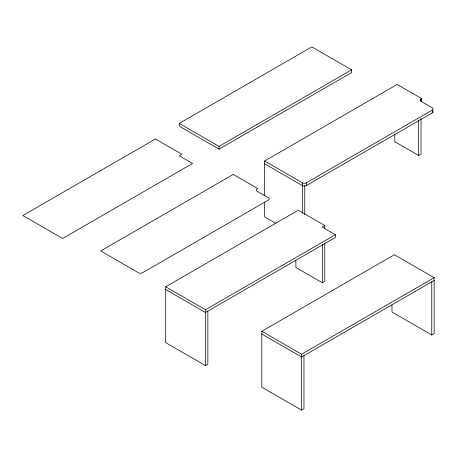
<?xml version="1.0" encoding="UTF-8"?>
<svg xmlns="http://www.w3.org/2000/svg" width="457" height="457" viewBox="0 0 457 457"><rect width="100%" height="100%" fill="white"/><g stroke="black" fill="none" stroke-linecap="round" stroke-linejoin="round"><path stroke-width="0.69" d="M179.247 123.424L311.823 46.882L351.593 69.847L351.593 72.6L219.017 149.142L179.247 126.178L179.247 123.424L219.017 146.389L351.593 69.847M264.586 195.625L264.586 161.001L397.162 84.459L421.691 98.615L421.691 101.374L421.028 101.757L421.028 98.998L421.691 98.615M264.586 161.001L302.374 182.811A2.811 1.622 0 0 0 306.35 182.811L432.293 110.097A2.811 1.622 0 0 0 432.293 107.801L421.028 101.294A2.811 1.622 0 0 1 421.028 98.998M264.586 163.755L302.374 185.571A2.811 1.622 0 0 0 306.35 185.571L432.293 112.856A2.811 1.622 0 0 0 433.025 111.285M207.855 311.114L207.855 364.235L205.467 365.611L165.697 342.653L165.697 286.773L298.272 210.231L324.784 225.541L324.784 228.294M394.779 133.918L394.779 141.71L418.641 155.489L421.028 154.112L421.028 118.694M324.784 225.541L322.134 227.072L335.392 234.727L335.392 237.48L205.467 312.491L165.697 289.532M165.697 286.773L205.467 309.737L335.392 234.727M295.885 260.404L295.885 267.488L322.396 282.797L324.784 281.415L324.784 243.17M303.962 355.62L303.962 408.741L301.574 410.118L261.804 387.153L261.804 331.279L394.38 254.738L434.15 277.696L434.15 333.576L431.762 334.952L391.992 311.988L391.992 304.91M261.804 331.279L301.574 354.244L434.15 277.696M434.15 280.455L301.574 356.997L261.804 334.033M275.56 223.21L264.586 216.875L264.586 202M432.293 110.097L432.293 112.856M431.762 281.832L431.762 334.952M418.641 120.077L418.641 155.489M322.396 244.546L322.396 282.797M306.35 182.811L306.35 185.571M304.756 185.611L304.756 214.647M302.374 182.811L302.374 213.191M301.574 354.244L301.574 410.118M219.017 146.389L219.017 149.142M205.467 309.737L205.467 365.611M155.426 138.979L22.85 215.521L62.62 238.485L192.546 163.475L179.287 155.82L181.943 154.289L155.426 138.979M233.264 174.425L100.689 250.967L138.477 272.783A2.811 1.622 0 0 0 142.453 272.783L268.402 200.069A2.811 1.622 0 0 0 268.402 197.772L257.131 191.266A2.811 1.622 0 0 1 257.131 188.97L257.794 188.587L233.264 174.425"/></g></svg>
